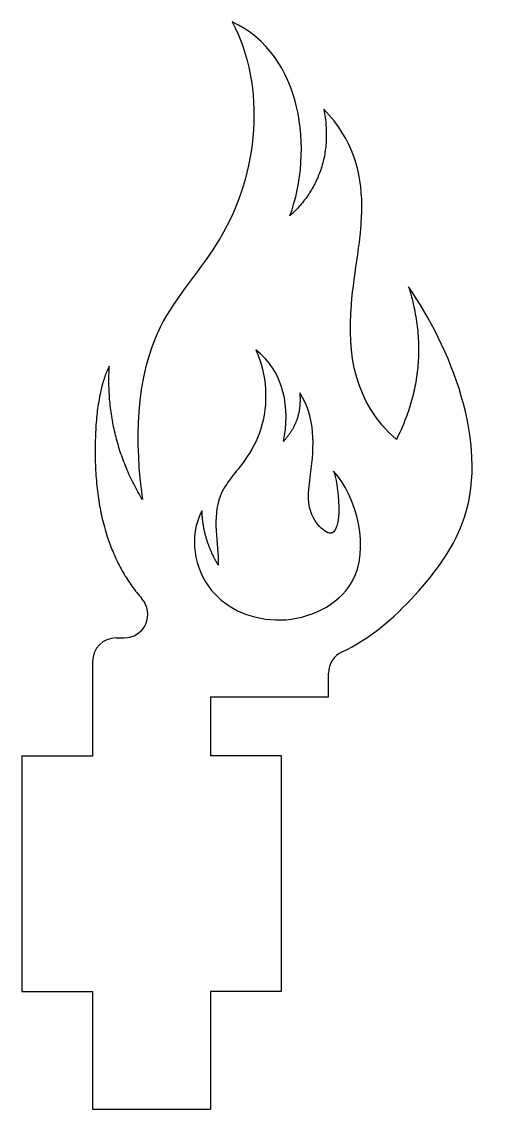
# Model space of a CAD drawing. Header units: millimetres. Extents: x -5.5 to 14.3, y -10 to 36.1.
import ezdxf

# ---------------------------------------------------------------- set-up
doc = ezdxf.new("R2010")
doc.units = ezdxf.units.MM

msp = doc.modelspace()

# ---------------------------------------------------------------- linework, layer by layer
at = {"color": 7, "linetype": 'Continuous', "lineweight": 25}
for p, q in [((-1.5, 10), (-1.158, 10)), ((-2.5, 9), (-2.5, 5)), ((7.5, 7.5), (7.5, 8.497)), ((2.5, 7.5), (2.5, 5)), ((2.5, 7.5), (7.5, 7.5)), ((-5.5, 5), (-2.5, 5)), ((-5.5, 5), (-5.5, -5)), ((5.5, 5), (2.5, 5)), ((5.5, 5), (5.5, -5)), ((-5.5, -5), (-2.5, -5)), ((-2.5, -5), (-2.5, -10)), ((2.5, -5), (2.5, -10)), ((5.5, -5), (2.5, -5)), ((-2.5, -10), (2.5, -10))]:
    msp.add_line(p, q, dxfattribs=at)
for centre, start, end in [((-1.158, 11), 270, 41.1237), ((-1.5, 9), 90, 180), ((8.5, 8.497), 115.0809, 180)]:
    msp.add_arc(centre, 1, start, end, dxfattribs=at)
for points, degree, knots in [([(3.417, 36.14), (4.877, 33.357), (4.366, 27.931), (-0.73, 22.706), (-0.711, 18.232), (-0.387, 15.864)], 3, [0, 0, 0, 0, 0.440069, 0.653, 1, 1, 1, 1]), ([(10.381, 18.416), (8.57, 19.99), (7.925, 24.98), (9.799, 29.792), (7.31, 32.428)], 3, [0, 0, 0, 0, 0.418497, 1, 1, 1, 1]), ([(8.076, 9.402), (9.231, 9.943), (11.27, 11.689), (14.947, 16.787), (12.65, 22.353), (10.897, 24.893)], 3, [0.2192109, 0.2192109, 0.2192109, 0.2192109, 0.3890247, 0.5573777, 1, 1, 1, 1]), ([(4.415, 22.218), (4.889, 21.179), (5.014, 19.39), (3.948, 17.386), (2.394, 15.836), (2.828, 13.997), (2.829, 13.088)], 3, [0, 0, 0, 0, 0.356671, 0.506163, 0.697958, 1, 1, 1, 1]), ([(-1.791, 21.531), (-2.383, 20.34), (-2.406, 13.949), (-0.405, 11.658)], 2, [0, 0, 0, 0.2644371, 0.7159766, 0.7159766, 0.7159766]), ([(7.714, 17.077), (7.917, 16.676), (8.229, 13.714), (6.489, 15.262), (6.856, 17.479), (6.97, 19.316), (6.282, 20.402)], 3, [0, 0, 0, 0, 0.298391, 0.375085, 0.606754, 1, 1, 1, 1]), ([(2.138, 15.389), (1.565, 14.303), (1.99, 11.704), (5.522, 10.241), (9.731, 12.237), (8.684, 15.992), (7.714, 17.077)], 3, [0, 0, 0, 0, 0.234609, 0.444601, 0.670183, 1, 1, 1, 1])]:
    msp.add_open_spline(points, degree=degree, knots=knots, dxfattribs=at)
for points, degree in [([(5.867, 27.901), (6.876, 30.684), (6.425, 34.732), (3.417, 36.14)], 3), ([(7.31, 32.428), (7.796, 29.685), (5.867, 27.901)], 2), ([(10.897, 24.893), (11.946, 21.526), (10.381, 18.416)], 2), ([(5.591, 18.331), (5.88, 19.703), (5.643, 21.299), (4.415, 22.218)], 3), ([(-0.387, 15.864), (-1.96, 18.49), (-1.791, 21.531)], 2), ([(6.282, 20.402), (6.398, 19.2), (5.591, 18.331)], 2), ([(2.829, 13.088), (2.181, 14.157), (2.138, 15.389)], 2)]:
    msp.add_open_spline(points, degree=degree, dxfattribs=at)

doc.saveas('drawing.dxf')
